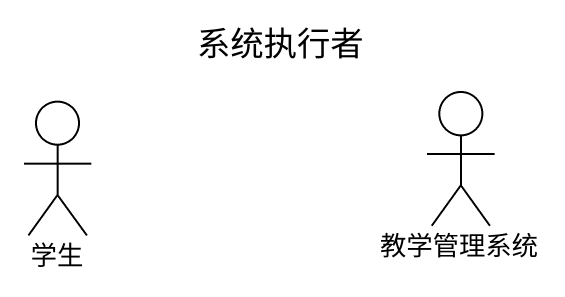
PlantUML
@startuml
title 系统执行者
actor 学生
actor 教学管理系统
@enduml
